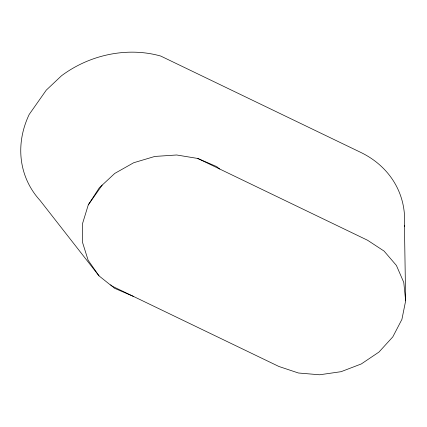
<?xml version="1.0" encoding="UTF-8"?>
<svg xmlns="http://www.w3.org/2000/svg" width="427" height="427" viewBox="0 0 427 427"><rect width="100%" height="100%" fill="white"/><g stroke="black" fill="none" stroke-linecap="round" stroke-linejoin="round"><path stroke-width="0.64" d="M404.438 225.307L405.65 300.832L401.908 319.401L392.803 336.876L378.957 352.072L361.311 363.943L341.077 371.687L319.62 374.778L298.414 373.001L278.9 366.478L111.5 285.844L99.005 275.858L40.101 200.493A101.818 85.971 -21.5 0 1 29.191 114.452L46.271 90.134L61.525 75.75A101.818 85.971 -21.5 0 1 160.765 56.07L360.714 152.386A100.313 84.695 -21.5 0 1 404.337 226.593M219.611 168.98L216.713 166.615L197.786 158.465L176.687 154.985L154.825 156.442L133.699 162.735L114.746 173.431L99.283 187.827L88.277 204.885L82.566 223.497L82.518 242.376L88.122 260.235L99.005 275.858M88.277 204.885L102.186 185.083M133.331 296.359L114.404 288.209L110.689 284.793M197.786 158.465L367.572 240.257L384.07 251.076L396.416 265.466L403.777 282.434L405.65 300.832"/></g></svg>
